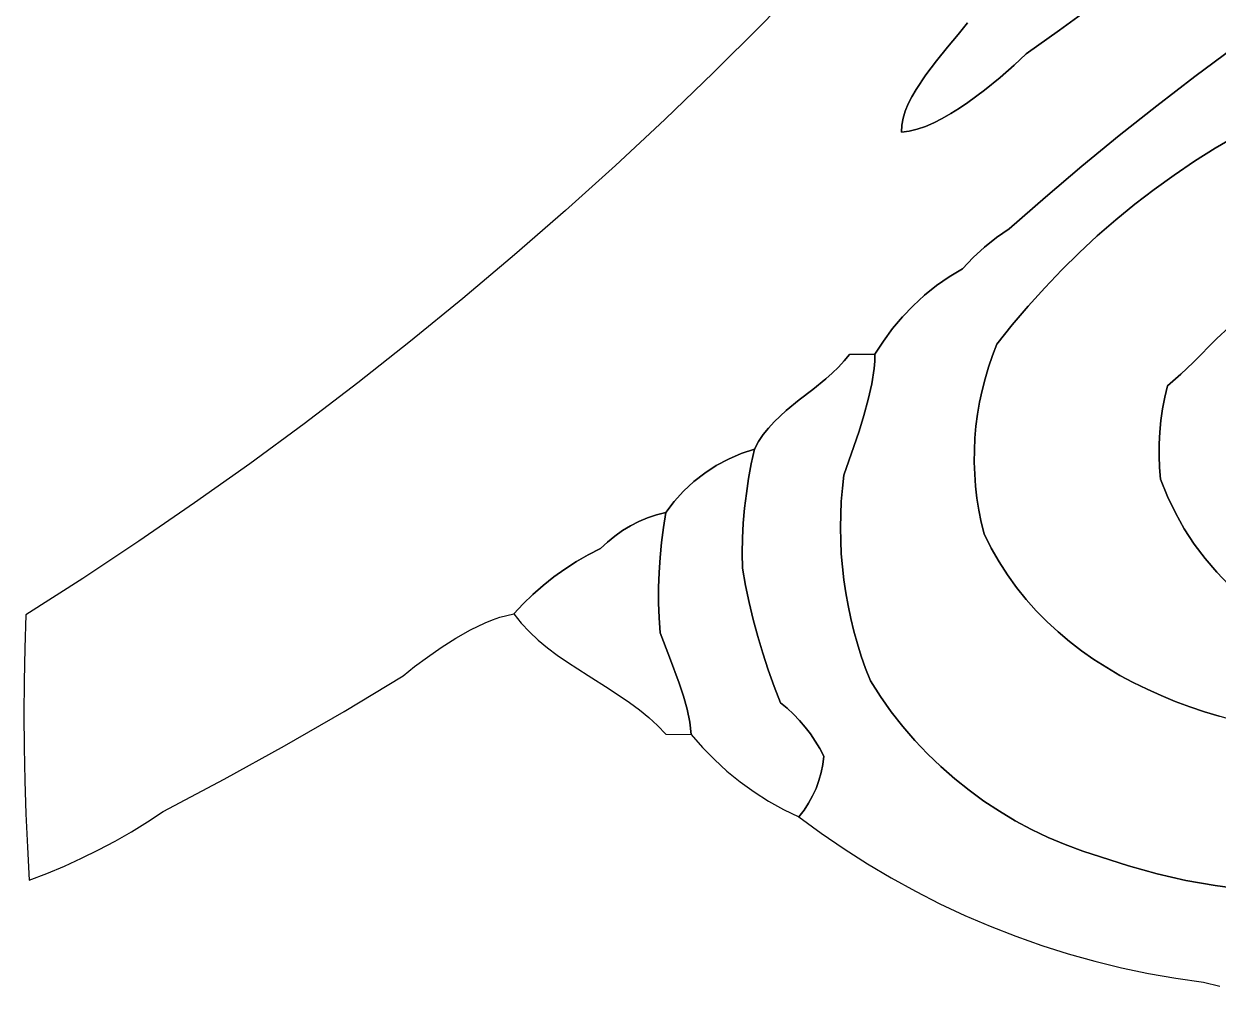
# Model space of a CAD drawing. Header units: inches. Extents: x 37.2 to 70.6, y 17.4 to 61.6.
# Drawn here: x 37.19 to 43.31, y 23.83 to 28.76 of the extents above; entities that cross this region are included whole.
import ezdxf

# ---------------------------------------------------------------- set-up
doc = ezdxf.new("R2010")
doc.units = ezdxf.units.IN
doc.layers.add('SURFACES_FOR_SKETCHUP', color=7, linetype='Continuous')

msp = doc.modelspace()

# ---------------------------------------------------------------- linework, layer by layer
at = {"layer": 'SURFACES_FOR_SKETCHUP'}
for points, invisible_edges in [([(41.4515, 29.2535), (41.2142, 29.0014), (41.9269, 28.6401)], 10), ([(41.9269, 28.6401), (41.9811, 28.7052), (41.4515, 29.2535)], 10), ([(41.9811, 28.7052), (42.0286, 28.7645), (41.4515, 29.2535)], 10), ([(43.0008, 29.1022), (43.3916, 28.6361), (43.1646, 29.2313)], 3), ([(43.5919, 28.7792), (43.1646, 29.2313), (43.3916, 28.6361)], 3), ([(42.8354, 28.975), (43.1936, 28.4898), (43.0008, 29.1022)], 3), ([(43.3916, 28.6361), (43.0008, 29.1022), (43.1936, 28.4898)], 3), ([(40.9729, 28.7534), (41.7435, 28.3862), (41.2142, 29.0014)], 3), ([(41.8701, 28.5706), (41.9269, 28.6401), (41.2142, 29.0014)], 10), ([(41.8147, 28.4979), (41.8701, 28.5706), (41.2142, 29.0014)], 10), ([(41.7649, 28.4236), (41.2142, 29.0014), (41.7435, 28.3862)], 3), ([(41.8147, 28.4979), (41.2142, 29.0014), (41.7649, 28.4236)], 3), ([(42.6685, 28.8499), (43.1936, 28.4898), (42.8354, 28.975)], 3), ([(42.5, 28.7268), (42.6685, 28.8499), (42.0286, 28.7645)], 10), ([(42.5, 28.7268), (42.9982, 28.3401), (42.6685, 28.8499)], 3), ([(43.1936, 28.4898), (42.6685, 28.8499), (42.9982, 28.3401)], 3), ([(41.9811, 28.7052), (42.2681, 28.5482), (42.0286, 28.7645)], 3), ([(42.33, 28.6058), (42.5, 28.7268), (42.0286, 28.7645)], 10), ([(42.33, 28.6058), (42.0286, 28.7645), (42.2681, 28.5482)], 3), ([(40.7276, 28.5094), (41.6923, 28.2396), (40.9729, 28.7534)], 3), ([(41.6988, 28.2755), (40.9729, 28.7534), (41.6923, 28.2396)], 3), ([(41.7099, 28.312), (40.9729, 28.7534), (41.6988, 28.2755)], 3), ([(41.7249, 28.349), (40.9729, 28.7534), (41.7099, 28.312)], 3), ([(41.7435, 28.3862), (40.9729, 28.7534), (41.7249, 28.349)], 3), ([(41.9269, 28.6401), (42.1959, 28.4849), (41.9811, 28.7052)], 3), ([(42.2681, 28.5482), (41.9811, 28.7052), (42.1959, 28.4849)], 3), ([(42.33, 28.6058), (42.8054, 28.1872), (42.5, 28.7268)], 3), ([(42.9982, 28.3401), (42.5, 28.7268), (42.8054, 28.1872)], 3), ([(41.8701, 28.5706), (42.1161, 28.4196), (41.9269, 28.6401)], 3), ([(42.1959, 28.4849), (41.9269, 28.6401), (42.1161, 28.4196)], 3), ([(43.3916, 28.6361), (43.1936, 28.4898), (43.5178, 28.2471)], 10), ([(42.2681, 28.5482), (42.6151, 28.031), (42.33, 28.6058)], 3), ([(42.8054, 28.1872), (42.33, 28.6058), (42.6151, 28.031)], 3), ([(41.8147, 28.4979), (42.0312, 28.3565), (41.8701, 28.5706)], 3), ([(42.1161, 28.4196), (41.8701, 28.5706), (42.0312, 28.3565)], 3), ([(42.1959, 28.4849), (42.6151, 28.031), (42.2681, 28.5482)], 3), ([(40.4784, 28.2697), (41.6907, 28.2045), (40.7276, 28.5094)], 3), ([(41.6923, 28.2396), (40.7276, 28.5094), (41.6907, 28.2045)], 3), ([(41.8147, 28.4979), (41.7649, 28.4236), (41.9436, 28.2995)], 10), ([(42.0312, 28.3565), (41.8147, 28.4979), (41.9876, 28.327)], 3), ([(41.9876, 28.327), (41.8147, 28.4979), (41.9436, 28.2995)], 3), ([(42.1161, 28.4196), (42.6151, 28.031), (42.1959, 28.4849)], 3), ([(43.1936, 28.4898), (42.9982, 28.3401), (43.2984, 28.1225)], 10), ([(43.4071, 28.1865), (43.5178, 28.2471), (43.1936, 28.4898)], 10), ([(43.2984, 28.1225), (43.4071, 28.1865), (43.1936, 28.4898)], 10), ([(41.7649, 28.4236), (41.7435, 28.3862), (41.8997, 28.2745)], 10), ([(41.8997, 28.2745), (41.9436, 28.2995), (41.7649, 28.4236)], 10), ([(42.0312, 28.3565), (42.4275, 27.8716), (42.1161, 28.4196)], 3), ([(42.6151, 28.031), (42.1161, 28.4196), (42.4275, 27.8716)], 3), ([(41.7249, 28.349), (41.7099, 28.312), (41.813, 28.234)], 10), ([(41.7249, 28.349), (41.856, 28.2525), (41.7435, 28.3862)], 3), ([(41.856, 28.2525), (41.7249, 28.349), (41.813, 28.234)], 3), ([(41.856, 28.2525), (41.8997, 28.2745), (41.7435, 28.3862)], 10), ([(41.9876, 28.327), (42.4275, 27.8716), (42.0312, 28.3565)], 3), ([(42.9982, 28.3401), (42.8054, 28.1872), (43.0876, 27.985)], 10), ([(43.1919, 28.0554), (43.2984, 28.1225), (42.9982, 28.3401)], 10), ([(43.0876, 27.985), (43.1919, 28.0554), (42.9982, 28.3401)], 10), ([(40.4784, 28.2697), (40.2254, 28.0341), (41.4246, 27.0666)], 10), ([(41.6907, 28.2045), (40.4784, 28.2697), (41.4246, 27.0666)], 11), ([(41.6988, 28.2755), (41.6923, 28.2396), (41.73, 28.2095)], 10), ([(41.6988, 28.2755), (41.7709, 28.2195), (41.7099, 28.312)], 3), ([(41.7709, 28.2195), (41.6988, 28.2755), (41.73, 28.2095)], 3), ([(41.813, 28.234), (41.7099, 28.312), (41.7709, 28.2195)], 3), ([(41.856, 28.2525), (42.2425, 27.709), (41.8997, 28.2745)], 3), ([(41.8997, 28.2745), (42.2425, 27.709), (41.9436, 28.2995)], 3), ([(41.9436, 28.2995), (42.4275, 27.8716), (41.9876, 28.327)], 3), ([(42.4275, 27.8716), (41.9436, 28.2995), (42.2425, 27.709)], 3), ([(41.6907, 28.2045), (41.73, 28.2095), (41.6923, 28.2396)], 2), ([(41.6907, 28.2045), (42.0573, 27.5628), (41.73, 28.2095)], 3), ([(41.73, 28.2095), (42.0573, 27.5628), (41.7709, 28.2195)], 3), ([(41.7709, 28.2195), (42.1152, 27.6162), (41.813, 28.234)], 3), ([(42.1152, 27.6162), (41.7709, 28.2195), (42.0573, 27.5628)], 3), ([(41.813, 28.234), (42.1771, 27.665), (41.856, 28.2525)], 3), ([(42.1771, 27.665), (41.813, 28.234), (42.1152, 27.6162)], 3), ([(42.2425, 27.709), (41.856, 28.2525), (42.1771, 27.665)], 3), ([(41.6907, 28.2045), (41.4246, 27.0666), (41.6959, 27.2589)], 11), ([(41.8707, 27.4184), (41.9356, 27.4638), (41.6907, 28.2045)], 10), ([(41.6907, 28.2045), (41.6959, 27.2589), (41.7507, 27.3157)], 9), ([(42.0573, 27.5628), (41.6907, 28.2045), (41.9356, 27.4638)], 11), ([(41.6907, 28.2045), (41.7507, 27.3157), (41.809, 27.369)], 9), ([(41.6907, 28.2045), (41.809, 27.369), (41.8707, 27.4184)], 9), ([(42.8054, 28.1872), (42.6151, 28.031), (42.8857, 27.835)], 10), ([(42.9855, 27.9115), (43.0876, 27.985), (42.8054, 28.1872)], 10), ([(42.8857, 27.835), (42.9855, 27.9115), (42.8054, 28.1872)], 10), ([(43.2984, 28.1225), (43.5926, 27.3544), (43.4071, 28.1865)], 3), ([(43.1919, 28.0554), (43.5926, 27.3544), (43.2984, 28.1225)], 3), ([(40.2254, 28.0341), (39.9686, 27.8027), (41.1001, 26.7793)], 10), ([(41.3033, 26.9418), (41.3359, 26.9706), (40.2254, 28.0341)], 10), ([(41.1001, 26.7793), (41.167, 26.8338), (40.2254, 28.0341)], 10), ([(41.4246, 27.0666), (40.2254, 28.0341), (41.3359, 26.9706)], 11), ([(41.2356, 26.8871), (41.3033, 26.9418), (40.2254, 28.0341)], 10), ([(41.167, 26.8338), (41.2356, 26.8871), (40.2254, 28.0341)], 10), ([(42.6151, 28.031), (42.4275, 27.8716), (42.6935, 27.6728)], 10), ([(42.7884, 27.7554), (42.8857, 27.835), (42.6151, 28.031)], 10), ([(42.6935, 27.6728), (42.7884, 27.7554), (42.6151, 28.031)], 10), ([(43.0876, 27.985), (43.55, 27.3331), (43.1919, 28.0554)], 3), ([(43.5926, 27.3544), (43.1919, 28.0554), (43.55, 27.3331)], 3), ([(42.9855, 27.9115), (43.4722, 27.2858), (43.0876, 27.985)], 3), ([(43.55, 27.3331), (43.0876, 27.985), (43.51, 27.3102)], 3), ([(43.51, 27.3102), (43.0876, 27.985), (43.4722, 27.2858)], 3), ([(42.8857, 27.835), (43.4363, 27.2601), (42.9855, 27.9115)], 3), ([(43.4722, 27.2858), (42.9855, 27.9115), (43.4363, 27.2601)], 3), ([(42.4275, 27.8716), (42.2425, 27.709), (42.6011, 27.5873)], 10), ([(42.6011, 27.5873), (42.6935, 27.6728), (42.4275, 27.8716)], 10), ([(39.9686, 27.8027), (39.708, 27.5756), (40.7416, 26.4969)], 10), ([(41.0682, 26.7507), (41.1001, 26.7793), (39.9686, 27.8027)], 10), ([(41.0377, 26.7208), (41.0682, 26.7507), (39.9686, 27.8027)], 10), ([(40.8042, 26.5304), (41.0091, 26.6893), (39.9686, 27.8027)], 11), ([(40.7416, 26.4969), (40.8042, 26.5304), (39.9686, 27.8027)], 10), ([(41.0377, 26.7208), (39.9686, 27.8027), (41.0091, 26.6893)], 3), ([(42.8857, 27.835), (42.7884, 27.7554), (43.3693, 27.2053)], 10), ([(43.4363, 27.2601), (42.8857, 27.835), (43.3693, 27.2053)], 3), ([(42.7884, 27.7554), (42.6935, 27.6728), (43.3065, 27.1471)], 10), ([(43.3065, 27.1471), (43.3693, 27.2053), (42.7884, 27.7554)], 10), ([(42.1152, 27.6162), (42.4243, 27.4079), (42.1771, 27.665)], 3), ([(42.2425, 27.709), (42.1771, 27.665), (42.4243, 27.4079)], 10), ([(42.5113, 27.499), (42.6011, 27.5873), (42.2425, 27.709)], 10), ([(42.4243, 27.4079), (42.5113, 27.499), (42.2425, 27.709)], 10), ([(42.6935, 27.6728), (42.6011, 27.5873), (43.185, 27.0256)], 10), ([(43.185, 27.0256), (43.3065, 27.1471), (42.6935, 27.6728)], 10), ([(42.1152, 27.6162), (42.0573, 27.5628), (42.3399, 27.314)], 10), ([(42.4243, 27.4079), (42.1152, 27.6162), (42.3399, 27.314)], 3), ([(39.708, 27.5756), (39.4438, 27.3529), (40.5743, 26.3663)], 10), ([(40.6822, 26.4582), (40.7416, 26.4969), (39.708, 27.5756)], 10), ([(40.6263, 26.4146), (40.6822, 26.4582), (39.708, 27.5756)], 10), ([(40.5743, 26.3663), (40.6263, 26.4146), (39.708, 27.5756)], 10), ([(41.9356, 27.4638), (42.0035, 27.505), (42.0573, 27.5628)], 8), ([(42.0035, 27.505), (42.3399, 27.314), (42.0573, 27.5628)], 3), ([(42.5113, 27.499), (43.1217, 26.9649), (42.6011, 27.5873)], 3), ([(43.185, 27.0256), (42.6011, 27.5873), (43.1217, 26.9649)], 3), ([(41.9356, 27.4638), (42.2584, 27.2174), (42.0035, 27.505)], 3), ([(42.3399, 27.314), (42.0035, 27.505), (42.2584, 27.2174)], 3), ([(42.5113, 27.499), (42.4243, 27.4079), (43.0537, 26.9058)], 10), ([(43.0537, 26.9058), (43.1217, 26.9649), (42.5113, 27.499)], 10), ([(41.809, 27.369), (42.1797, 27.1182), (41.8707, 27.4184)], 3), ([(41.8707, 27.4184), (42.1797, 27.1182), (41.9356, 27.4638)], 3), ([(42.2584, 27.2174), (41.9356, 27.4638), (42.1797, 27.1182)], 3), ([(39.1759, 27.1345), (40.2211, 26.136), (39.4438, 27.3529)], 3), ([(40.3452, 26.2105), (40.5743, 26.3663), (39.4438, 27.3529)], 11), ([(40.3021, 26.1887), (40.3452, 26.2105), (39.4438, 27.3529)], 10), ([(40.2607, 26.1638), (39.4438, 27.3529), (40.2211, 26.136)], 3), ([(40.3021, 26.1887), (39.4438, 27.3529), (40.2607, 26.1638)], 3), ([(41.7507, 27.3157), (42.157, 27.0601), (41.809, 27.369)], 3), ([(42.1797, 27.1182), (41.809, 27.369), (42.157, 27.0601)], 3), ([(42.4243, 27.4079), (42.3399, 27.314), (43.0537, 26.9058)], 10), ([(41.6959, 27.2589), (42.1367, 27.0013), (41.7507, 27.3157)], 3), ([(42.157, 27.0601), (41.7507, 27.3157), (42.1367, 27.0013)], 3), ([(42.3399, 27.314), (42.2584, 27.2174), (43.0537, 26.9058)], 10), ([(41.6448, 27.1985), (41.6959, 27.2589), (41.4246, 27.0666)], 10), ([(41.6448, 27.1985), (42.1367, 27.0013), (41.6959, 27.2589)], 3), ([(41.5976, 27.1349), (41.6448, 27.1985), (41.4246, 27.0666)], 10), ([(41.6448, 27.1985), (41.5976, 27.1349), (42.1188, 26.9419)], 10), ([(42.1367, 27.0013), (41.6448, 27.1985), (42.1188, 26.9419)], 3), ([(42.1797, 27.1182), (42.157, 27.0601), (42.2584, 27.2174)], 2), ([(42.2584, 27.2174), (42.157, 27.0601), (43.0282, 26.7877)], 11), ([(43.0282, 26.7877), (43.0396, 26.847), (42.2584, 27.2174)], 10), ([(43.0396, 26.847), (43.0537, 26.9058), (42.2584, 27.2174)], 10), ([(43.3065, 27.1471), (44.0056, 26.9739), (43.3693, 27.2053)], 3), ([(38.9045, 26.9206), (39.9094, 25.9265), (39.1759, 27.1345)], 3), ([(40.0858, 26.0399), (40.1836, 26.1053), (39.1759, 27.1345)], 11), ([(39.9662, 25.9672), (39.1759, 27.1345), (39.9094, 25.9265)], 3), ([(40.0251, 26.005), (39.1759, 27.1345), (39.9662, 25.9672)], 3), ([(40.0858, 26.0399), (39.1759, 27.1345), (40.0251, 26.005)], 3), ([(40.2211, 26.136), (39.1759, 27.1345), (40.1836, 26.1053)], 3), ([(41.4246, 27.0666), (41.5545, 27.0682), (41.5976, 27.1349)], 8), ([(41.5976, 27.1349), (41.5532, 27.0315), (41.5499, 26.9937)], 9), ([(41.5499, 26.9937), (42.1034, 26.8819), (41.5976, 27.1349)], 11), ([(41.5976, 27.1349), (41.5545, 27.0682), (41.5532, 27.0315)], 8), ([(42.1188, 26.9419), (41.5976, 27.1349), (42.1034, 26.8819)], 3), ([(43.185, 27.0256), (44.0056, 26.9739), (43.3065, 27.1471)], 3), ([(41.3672, 27.0008), (41.4246, 27.0666), (41.3359, 26.9706)], 3), ([(41.3672, 27.0008), (41.3969, 27.0326), (41.4246, 27.0666)], 8), ([(41.4246, 27.0666), (41.3969, 27.0326), (41.5499, 26.9937)], 10), ([(41.5545, 27.0682), (41.4246, 27.0666), (41.5532, 27.0315)], 2), ([(41.5499, 26.9937), (41.5532, 27.0315), (41.4246, 27.0666)], 10), ([(42.1367, 27.0013), (43.0282, 26.7877), (42.157, 27.0601)], 3), ([(41.3672, 27.0008), (41.3359, 26.9706), (41.538, 26.9156)], 10), ([(41.3969, 27.0326), (41.3672, 27.0008), (41.538, 26.9156)], 10), ([(41.538, 26.9156), (41.5499, 26.9937), (41.3969, 27.0326)], 10), ([(41.538, 26.9156), (42.1034, 26.8819), (41.5499, 26.9937)], 3), ([(42.1188, 26.9419), (43.0282, 26.7877), (42.1367, 27.0013)], 3), ([(43.185, 27.0256), (43.0138, 26.668), (44.0056, 26.9739)], 11), ([(43.0138, 26.668), (43.185, 27.0256), (43.0196, 26.728)], 3), ([(43.185, 27.0256), (43.1217, 26.9649), (43.0196, 26.728)], 10), ([(38.6295, 26.7111), (39.4823, 25.6554), (38.9045, 26.9206)], 3), ([(39.802, 25.837), (38.9045, 26.9206), (39.5956, 25.7071)], 11), ([(39.5956, 25.7071), (38.9045, 26.9206), (39.5581, 25.692)], 3), ([(39.5581, 25.692), (38.9045, 26.9206), (39.4823, 25.6554)], 3), ([(39.9094, 25.9265), (38.9045, 26.9206), (39.8546, 25.8831)], 3), ([(39.8546, 25.8831), (38.9045, 26.9206), (39.802, 25.837)], 3), ([(41.3033, 26.9418), (41.2356, 26.8871), (41.4982, 26.754)], 10), ([(41.3359, 26.9706), (41.3033, 26.9418), (41.5203, 26.8353)], 10), ([(41.4982, 26.754), (41.5203, 26.8353), (41.3033, 26.9418)], 10), ([(41.5203, 26.8353), (41.538, 26.9156), (41.3359, 26.9706)], 10), ([(42.1034, 26.8819), (43.0196, 26.728), (42.1188, 26.9419)], 3), ([(43.0282, 26.7877), (42.1188, 26.9419), (43.0196, 26.728)], 3), ([(43.0532, 26.3389), (44.0417, 26.9315), (43.0104, 26.5474)], 11), ([(43.0104, 26.5474), (44.0417, 26.9315), (43.0107, 26.6078)], 3), ([(44.0056, 26.9739), (43.0107, 26.6078), (44.0417, 26.9315)], 3), ([(43.0107, 26.6078), (44.0056, 26.9739), (43.0138, 26.668)], 3), ([(43.0282, 26.7877), (43.0196, 26.728), (43.1217, 26.9649)], 10), ([(43.0282, 26.7877), (43.1217, 26.9649), (43.0396, 26.847)], 3), ([(43.0537, 26.9058), (43.0396, 26.847), (43.1217, 26.9649)], 2), ([(43.0937, 26.2542), (44.0417, 26.9315), (43.0532, 26.3389)], 3), ([(44.0417, 26.9315), (43.0937, 26.2542), (44.0795, 26.8908)], 3), ([(41.2356, 26.8871), (41.167, 26.8338), (41.4732, 26.6732)], 10), ([(41.4732, 26.6732), (41.4982, 26.754), (41.2356, 26.8871)], 10), ([(41.5203, 26.8353), (42.0801, 26.7606), (41.538, 26.9156)], 3), ([(42.1034, 26.8819), (41.538, 26.9156), (42.0906, 26.8215)], 3), ([(42.0906, 26.8215), (41.538, 26.9156), (42.0801, 26.7606)], 3), ([(42.0906, 26.8215), (43.0196, 26.728), (42.1034, 26.8819)], 3), ([(43.1394, 26.1728), (44.0795, 26.8908), (43.0937, 26.2542)], 3), ([(43.1901, 26.095), (44.0795, 26.8908), (43.1394, 26.1728)], 3), ([(44.0795, 26.8908), (43.1901, 26.095), (44.119, 26.8518)], 3), ([(41.167, 26.8338), (41.1001, 26.7793), (41.4467, 26.5943)], 10), ([(41.4467, 26.5943), (41.4732, 26.6732), (41.167, 26.8338)], 10), ([(41.4982, 26.754), (42.0722, 26.6994), (41.5203, 26.8353)], 3), ([(42.0801, 26.7606), (41.5203, 26.8353), (42.0722, 26.6994)], 3), ([(42.0906, 26.8215), (42.0801, 26.7606), (43.0138, 26.668)], 10), ([(43.0138, 26.668), (43.0196, 26.728), (42.0906, 26.8215)], 10), ([(43.2455, 26.021), (44.119, 26.8518), (43.1901, 26.095)], 3), ([(44.119, 26.8518), (43.2455, 26.021), (44.1601, 26.8146)], 3), ([(43.3055, 25.951), (44.1601, 26.8146), (43.2455, 26.021)], 3), ([(43.3697, 25.8851), (44.1601, 26.8146), (43.3055, 25.951)], 3), ([(41.0682, 26.7507), (41.0377, 26.7208), (41.3952, 26.4477)], 10), ([(41.1001, 26.7793), (41.0682, 26.7507), (41.4467, 26.5943)], 10), ([(41.3952, 26.4477), (41.4467, 26.5943), (41.0682, 26.7507)], 10), ([(41.4982, 26.754), (41.4732, 26.6732), (42.0668, 26.638)], 10), ([(42.0668, 26.638), (42.0722, 26.6994), (41.4982, 26.754)], 10), ([(42.0801, 26.7606), (42.0722, 26.6994), (43.0138, 26.668)], 10), ([(38.3511, 26.5062), (39.2619, 25.5162), (38.6295, 26.7111)], 3), ([(39.3326, 25.5653), (38.6295, 26.7111), (39.2619, 25.5162)], 3), ([(39.4066, 25.6125), (38.6295, 26.7111), (39.3326, 25.5653)], 3), ([(39.4823, 25.6554), (38.6295, 26.7111), (39.4066, 25.6125)], 3), ([(41.0091, 26.6893), (40.8042, 26.5304), (40.9827, 26.6557)], 3), ([(41.0091, 26.6893), (40.9827, 26.6557), (41.3952, 26.4477)], 10), ([(41.0377, 26.7208), (41.0091, 26.6893), (41.3952, 26.4477)], 10), ([(42.0722, 26.6994), (42.0668, 26.638), (43.0107, 26.6078)], 10), ([(43.0107, 26.6078), (43.0138, 26.668), (42.0722, 26.6994)], 10), ([(40.8696, 26.5586), (40.9827, 26.6557), (40.8042, 26.5304)], 3), ([(40.8696, 26.5586), (40.9587, 26.6198), (40.9827, 26.6557)], 9), ([(40.8696, 26.5586), (40.9376, 26.5812), (40.9587, 26.6198)], 8), ([(40.9587, 26.6198), (40.9212, 26.5061), (41.3952, 26.4477)], 11), ([(40.9376, 26.5812), (40.9212, 26.5061), (40.9587, 26.6198)], 2), ([(40.9827, 26.6557), (40.9587, 26.6198), (41.3952, 26.4477)], 10), ([(41.4732, 26.6732), (41.4467, 26.5943), (42.0634, 26.5146)], 10), ([(42.0638, 26.5763), (42.0668, 26.638), (41.4732, 26.6732)], 10), ([(42.0638, 26.5763), (41.4732, 26.6732), (42.0634, 26.5146)], 3), ([(42.0668, 26.638), (42.0638, 26.5763), (43.0107, 26.6078)], 10), ([(40.8696, 26.5586), (40.8042, 26.5304), (40.9212, 26.5061)], 10), ([(40.9376, 26.5812), (40.8696, 26.5586), (40.9212, 26.5061)], 2), ([(41.4467, 26.5943), (41.3952, 26.4477), (42.0655, 26.4529)], 10), ([(42.0655, 26.4529), (42.0634, 26.5146), (41.4467, 26.5943)], 10), ([(42.0638, 26.5763), (42.0634, 26.5146), (43.0104, 26.5474)], 10), ([(43.0104, 26.5474), (43.0107, 26.6078), (42.0638, 26.5763)], 10), ([(38.0693, 26.3058), (38.8348, 25.2382), (38.3511, 26.5062)], 3), ([(39.1368, 25.4206), (38.3511, 26.5062), (38.8348, 25.2382)], 3), ([(39.1961, 25.4672), (38.3511, 26.5062), (39.1368, 25.4206)], 3), ([(39.2619, 25.5162), (38.3511, 26.5062), (39.1961, 25.4672)], 3), ([(40.6822, 26.4582), (40.8957, 26.3546), (40.7416, 26.4969)], 3), ([(40.7416, 26.4969), (40.9072, 26.4305), (40.8042, 26.5304)], 3), ([(40.9072, 26.4305), (40.7416, 26.4969), (40.8957, 26.3546)], 3), ([(40.9072, 26.4305), (40.9212, 26.5061), (40.8042, 26.5304)], 10), ([(40.9072, 26.4305), (41.3877, 26.3807), (40.9212, 26.5061)], 3), ([(41.3877, 26.3807), (41.3952, 26.4477), (40.9212, 26.5061)], 10), ([(42.0634, 26.5146), (42.0655, 26.4529), (43.0104, 26.5474)], 10), ([(43.0128, 26.4871), (43.0104, 26.5474), (42.0655, 26.4529)], 10), ([(43.0104, 26.5474), (43.0128, 26.4871), (43.0532, 26.3389)], 10), ([(40.6263, 26.4146), (40.8867, 26.2784), (40.6822, 26.4582)], 3), ([(40.8957, 26.3546), (40.6822, 26.4582), (40.8867, 26.2784)], 3), ([(41.3877, 26.3807), (42.0701, 26.3913), (41.3952, 26.4477)], 3), ([(42.0701, 26.3913), (42.0655, 26.4529), (41.3952, 26.4477)], 10), ([(42.0655, 26.4529), (42.0701, 26.3913), (43.0128, 26.4871)], 10), ([(43.0181, 26.4268), (43.0128, 26.4871), (42.0701, 26.3913)], 10), ([(43.0181, 26.4268), (43.0532, 26.3389), (43.0128, 26.4871)], 2), ([(40.5743, 26.3663), (40.8867, 26.2784), (40.6263, 26.4146)], 3), ([(40.8957, 26.3546), (41.3823, 26.3136), (40.9072, 26.4305)], 3), ([(41.3877, 26.3807), (40.9072, 26.4305), (41.3823, 26.3136)], 3), ([(41.3823, 26.3136), (42.0772, 26.3298), (41.3877, 26.3807)], 3), ([(42.0701, 26.3913), (41.3877, 26.3807), (42.0772, 26.3298)], 3), ([(42.0701, 26.3913), (42.0772, 26.3298), (43.0181, 26.4268)], 10), ([(42.0772, 26.3298), (42.0868, 26.2685), (43.0181, 26.4268)], 10), ([(42.0868, 26.2685), (42.099, 26.2074), (43.0181, 26.4268)], 10), ([(42.1505, 26.0738), (43.0181, 26.4268), (42.099, 26.2074)], 11), ([(42.1906, 26.0038), (43.0181, 26.4268), (42.1505, 26.0738)], 3), ([(42.2338, 25.9369), (43.0181, 26.4268), (42.1906, 26.0038)], 3), ([(43.0181, 26.4268), (42.2338, 25.9369), (43.0532, 26.3389)], 3), ([(40.3899, 26.2291), (40.5743, 26.3663), (40.3452, 26.2105)], 3), ([(40.5743, 26.3663), (40.3899, 26.2291), (40.5265, 26.3135)], 3), ([(40.4359, 26.2445), (40.5265, 26.3135), (40.3899, 26.2291)], 3), ([(40.4359, 26.2445), (40.4831, 26.2565), (40.5265, 26.3135)], 8), ([(40.4708, 26.18), (40.876, 26.1253), (40.5265, 26.3135)], 11), ([(40.4831, 26.2565), (40.4708, 26.18), (40.5265, 26.3135)], 2), ([(40.5265, 26.3135), (40.8801, 26.2019), (40.5743, 26.3663)], 3), ([(40.8801, 26.2019), (40.5265, 26.3135), (40.876, 26.1253)], 3), ([(40.8867, 26.2784), (40.5743, 26.3663), (40.8801, 26.2019)], 3), ([(40.8867, 26.2784), (41.3791, 26.2465), (40.8957, 26.3546)], 3), ([(41.3823, 26.3136), (40.8957, 26.3546), (41.3791, 26.2465)], 3), ([(41.3791, 26.2465), (42.0772, 26.3298), (41.3823, 26.3136)], 3), ([(42.0772, 26.3298), (41.3791, 26.2465), (42.0868, 26.2685)], 3), ([(42.2801, 25.8729), (43.0532, 26.3389), (42.2338, 25.9369)], 3), ([(42.3292, 25.8119), (43.0532, 26.3389), (42.2801, 25.8729)], 3), ([(43.0532, 26.3389), (42.3292, 25.8119), (43.0937, 26.2542)], 3), ([(37.7841, 26.1099), (38.5294, 25.0617), (38.0693, 26.3058)], 3), ([(38.8348, 25.2382), (38.0693, 26.3058), (38.5294, 25.0617)], 3), ([(40.4831, 26.2565), (40.4359, 26.2445), (40.4708, 26.18)], 2), ([(40.8801, 26.2019), (41.3791, 26.2465), (40.8867, 26.2784)], 3), ([(41.378, 26.1794), (42.0868, 26.2685), (41.3791, 26.2465)], 3), ([(42.0868, 26.2685), (41.378, 26.1794), (42.099, 26.2074)], 3), ([(42.381, 25.7537), (43.0937, 26.2542), (42.3292, 25.8119)], 3), ([(42.4355, 25.6983), (43.0937, 26.2542), (42.381, 25.7537)], 3), ([(43.0937, 26.2542), (42.4355, 25.6983), (43.1394, 26.1728)], 3), ([(40.2607, 26.1638), (40.4536, 26.0263), (40.3021, 26.1887)], 3), ([(40.3021, 26.1887), (40.4609, 26.1033), (40.3452, 26.2105)], 3), ([(40.4609, 26.1033), (40.3021, 26.1887), (40.4536, 26.0263)], 3), ([(40.3452, 26.2105), (40.4609, 26.1033), (40.3899, 26.2291)], 3), ([(40.4359, 26.2445), (40.3899, 26.2291), (40.4708, 26.18)], 10), ([(40.4708, 26.18), (40.3899, 26.2291), (40.4609, 26.1033)], 3), ([(40.876, 26.1253), (41.378, 26.1794), (40.8801, 26.2019)], 3), ([(41.3791, 26.2465), (40.8801, 26.2019), (41.378, 26.1794)], 3), ([(41.3791, 26.1124), (42.099, 26.2074), (41.378, 26.1794)], 3), ([(41.3823, 26.0454), (42.099, 26.2074), (41.3791, 26.1124)], 3), ([(42.099, 26.2074), (41.3823, 26.0454), (42.1137, 26.1468)], 3), ([(42.1137, 26.1468), (42.1505, 26.0738), (42.099, 26.2074)], 2), ([(40.1836, 26.1053), (40.4536, 26.0263), (40.2211, 26.136)], 3), ([(40.2607, 26.1638), (40.2211, 26.136), (40.4536, 26.0263)], 10), ([(40.4609, 26.1033), (40.876, 26.1253), (40.4708, 26.18)], 3), ([(40.876, 26.1253), (40.4609, 26.1033), (40.8744, 26.0485)], 3), ([(40.8744, 26.0485), (41.3791, 26.1124), (40.876, 26.1253)], 3), ([(41.378, 26.1794), (40.876, 26.1253), (41.3791, 26.1124)], 3), ([(41.3877, 25.9787), (42.1137, 26.1468), (41.3823, 26.0454)], 3), ([(41.3877, 25.9787), (41.3952, 25.9122), (42.1137, 26.1468)], 10), ([(42.1505, 26.0738), (42.1137, 26.1468), (41.3952, 25.9122)], 10), ([(42.4924, 25.6457), (43.1394, 26.1728), (42.4355, 25.6983)], 3), ([(42.5516, 25.5959), (43.1394, 26.1728), (42.4924, 25.6457)], 3), ([(43.1394, 26.1728), (42.5516, 25.5959), (43.1901, 26.095)], 3), ([(37.4956, 25.9188), (38.2207, 24.8909), (37.7841, 26.1099)], 3), ([(38.5294, 25.0617), (37.7841, 26.1099), (38.2207, 24.8909)], 3), ([(40.0858, 26.0399), (40.1482, 26.0718), (40.1836, 26.1053)], 8), ([(40.0858, 26.0399), (40.4463, 25.8718), (40.1482, 26.0718)], 3), ([(40.1482, 26.0718), (40.4487, 25.9491), (40.1836, 26.1053)], 3), ([(40.4487, 25.9491), (40.1482, 26.0718), (40.4463, 25.8718)], 3), ([(40.4536, 26.0263), (40.1836, 26.1053), (40.4487, 25.9491)], 3), ([(40.4536, 26.0263), (40.8744, 26.0485), (40.4609, 26.1033)], 3), ([(41.3791, 26.1124), (40.8744, 26.0485), (41.3823, 26.0454)], 3), ([(41.3952, 25.9122), (41.4048, 25.8459), (42.1505, 26.0738)], 10), ([(41.4048, 25.8459), (41.4166, 25.78), (42.1505, 26.0738)], 10), ([(42.1906, 26.0038), (42.1505, 26.0738), (41.4166, 25.78)], 10), ([(42.613, 25.5487), (43.1901, 26.095), (42.5516, 25.5959)], 3), ([(42.6765, 25.5041), (43.1901, 26.095), (42.613, 25.5487)], 3), ([(43.1901, 26.095), (42.6765, 25.5041), (43.2455, 26.021)], 3), ([(40.0251, 26.005), (39.9662, 25.9672), (40.449, 25.7171)], 10), ([(40.0858, 26.0399), (40.0251, 26.005), (40.4464, 25.7945)], 10), ([(40.449, 25.7171), (40.4464, 25.7945), (40.0251, 26.005)], 10), ([(40.4463, 25.8718), (40.0858, 26.0399), (40.4464, 25.7945)], 3), ([(40.4487, 25.9491), (40.8753, 25.9716), (40.4536, 26.0263)], 3), ([(40.8744, 26.0485), (40.4536, 26.0263), (40.8753, 25.9716)], 3), ([(40.8753, 25.9716), (41.3823, 26.0454), (40.8744, 26.0485)], 3), ([(41.3823, 26.0454), (40.8753, 25.9716), (41.3877, 25.9787)], 3), ([(41.4166, 25.78), (41.4304, 25.7144), (42.1906, 26.0038)], 10), ([(41.4304, 25.7144), (41.4463, 25.6493), (42.1906, 26.0038)], 10), ([(42.2338, 25.9369), (42.1906, 26.0038), (41.4463, 25.6493)], 10), ([(42.742, 25.4621), (43.2455, 26.021), (42.6765, 25.5041)], 3), ([(42.742, 25.4621), (42.8092, 25.4227), (43.2455, 26.021)], 10), ([(43.3055, 25.951), (43.2455, 26.021), (42.8092, 25.4227)], 10), ([(39.9094, 25.9265), (39.9272, 25.5266), (39.9662, 25.9672)], 3), ([(39.9789, 25.4907), (39.9662, 25.9672), (39.9272, 25.5266)], 3), ([(39.9662, 25.9672), (39.9789, 25.4907), (40.449, 25.7171)], 11), ([(40.4463, 25.8718), (40.8753, 25.9716), (40.4487, 25.9491)], 3), ([(40.8753, 25.9716), (40.4463, 25.8718), (40.8913, 25.8833)], 3), ([(40.8913, 25.8833), (41.3877, 25.9787), (40.8753, 25.9716)], 3), ([(41.3877, 25.9787), (40.8913, 25.8833), (41.3952, 25.9122)], 3), ([(42.8781, 25.3857), (43.3055, 25.951), (42.8092, 25.4227)], 3), ([(42.9485, 25.3511), (43.3055, 25.951), (42.8781, 25.3857)], 3), ([(43.3055, 25.951), (42.9485, 25.3511), (43.3697, 25.8851)], 3), ([(37.1954, 25.3925), (37.4956, 25.9188), (37.1985, 25.5624)], 3), ([(37.4956, 25.9188), (37.1954, 25.3925), (38.2207, 24.8909)], 11), ([(37.2039, 25.7323), (37.1985, 25.5624), (37.4956, 25.9188)], 2), ([(39.802, 25.837), (39.8295, 25.6034), (39.8546, 25.8831)], 3), ([(39.8773, 25.5641), (39.8546, 25.8831), (39.8295, 25.6034)], 3), ([(39.8546, 25.8831), (39.8773, 25.5641), (39.9094, 25.9265)], 3), ([(39.9272, 25.5266), (39.9094, 25.9265), (39.8773, 25.5641)], 3), ([(40.4464, 25.7945), (40.8913, 25.8833), (40.4463, 25.8718)], 3), ([(40.8913, 25.8833), (40.4464, 25.7945), (40.9098, 25.7954)], 3), ([(40.9098, 25.7954), (41.3952, 25.9122), (40.8913, 25.8833)], 3), ([(41.3952, 25.9122), (40.9098, 25.7954), (41.4048, 25.8459)], 3), ([(41.4463, 25.6493), (41.4644, 25.5846), (42.2338, 25.9369)], 10), ([(41.4644, 25.5846), (41.4845, 25.5205), (42.2338, 25.9369)], 10), ([(42.2801, 25.8729), (42.2338, 25.9369), (41.4845, 25.5205)], 10), ([(43.0203, 25.3189), (43.3697, 25.8851), (42.9485, 25.3511)], 3), ([(43.0934, 25.2891), (43.3697, 25.8851), (43.0203, 25.3189)], 3), ([(43.3697, 25.8851), (43.0934, 25.2891), (43.438, 25.8236)], 3), ([(39.6325, 25.7199), (39.802, 25.837), (39.5956, 25.7071)], 3), ([(39.802, 25.837), (39.6325, 25.7199), (39.7518, 25.7883)], 3), ([(39.7518, 25.7883), (39.7843, 25.645), (39.802, 25.837)], 3), ([(39.8295, 25.6034), (39.802, 25.837), (39.7843, 25.645)], 3), ([(40.9307, 25.7081), (41.4048, 25.8459), (40.9098, 25.7954)], 3), ([(41.4048, 25.8459), (40.9307, 25.7081), (41.4166, 25.78)], 3), ([(41.4845, 25.5205), (41.5067, 25.457), (42.2801, 25.8729)], 10), ([(41.583, 25.3137), (42.2801, 25.8729), (41.5067, 25.457)], 11), ([(42.2801, 25.8729), (41.583, 25.3137), (42.3292, 25.8119)], 3), ([(43.1676, 25.2615), (43.438, 25.8236), (43.0934, 25.2891)], 3), ([(43.438, 25.8236), (43.1676, 25.2615), (43.5102, 25.7667)], 3), ([(39.6687, 25.7299), (39.7518, 25.7883), (39.6325, 25.7199)], 3), ([(39.6687, 25.7299), (39.7039, 25.737), (39.7518, 25.7883)], 8), ([(39.7039, 25.737), (39.7423, 25.6894), (39.7518, 25.7883)], 2), ([(39.7843, 25.645), (39.7518, 25.7883), (39.7423, 25.6894)], 3), ([(40.4464, 25.7945), (40.449, 25.7171), (40.9098, 25.7954)], 10), ([(40.9098, 25.7954), (40.449, 25.7171), (40.9307, 25.7081)], 3), ([(40.954, 25.6215), (41.4166, 25.78), (40.9307, 25.7081)], 3), ([(41.4166, 25.78), (40.954, 25.6215), (41.4304, 25.7144)], 3), ([(41.6384, 25.2361), (42.3292, 25.8119), (41.583, 25.3137)], 3), ([(42.3292, 25.8119), (41.6384, 25.2361), (42.381, 25.7537)], 3), ([(43.2428, 25.2362), (43.5102, 25.7667), (43.1676, 25.2615)], 3), ([(43.3188, 25.213), (43.5102, 25.7667), (43.2428, 25.2362)], 3), ([(40.0854, 25.4217), (40.449, 25.7171), (39.9789, 25.4907)], 3), ([(40.449, 25.7171), (40.0854, 25.4217), (40.4541, 25.6399)], 3), ([(40.449, 25.7171), (40.4541, 25.6399), (40.9307, 25.7081)], 10), ([(40.5013, 25.5152), (40.9307, 25.7081), (40.4541, 25.6399)], 3), ([(40.9307, 25.7081), (40.5013, 25.5152), (40.954, 25.6215)], 3), ([(40.9798, 25.5356), (41.4304, 25.7144), (40.954, 25.6215)], 3), ([(41.4304, 25.7144), (40.9798, 25.5356), (41.4463, 25.6493)], 3), ([(41.6972, 25.1614), (42.381, 25.7537), (41.6384, 25.2361)], 3), ([(41.7591, 25.0897), (42.381, 25.7537), (41.6972, 25.1614)], 3), ([(42.381, 25.7537), (41.7591, 25.0897), (42.4355, 25.6983)], 3), ([(41.8242, 25.021), (42.4355, 25.6983), (41.7591, 25.0897)], 3), ([(42.4355, 25.6983), (41.8242, 25.021), (42.4924, 25.6457)], 3), ([(40.1929, 25.3537), (40.4541, 25.6399), (40.0854, 25.4217)], 3), ([(40.4541, 25.6399), (40.1929, 25.3537), (40.5013, 25.5152)], 3), ([(41.008, 25.4504), (41.4463, 25.6493), (40.9798, 25.5356)], 3), ([(41.4463, 25.6493), (41.008, 25.4504), (41.4644, 25.5846)], 3), ([(41.8923, 24.9555), (42.4924, 25.6457), (41.8242, 25.021)], 3), ([(42.4924, 25.6457), (41.8923, 24.9555), (42.5516, 25.5959)], 3), ([(40.5518, 25.3828), (40.954, 25.6215), (40.5013, 25.5152)], 3), ([(40.954, 25.6215), (40.5518, 25.3828), (40.9798, 25.5356)], 3), ([(41.008, 25.4504), (41.0386, 25.366), (41.4644, 25.5846)], 10), ([(41.4845, 25.5205), (41.4644, 25.5846), (41.0386, 25.366)], 10), ([(41.9632, 24.8932), (42.5516, 25.5959), (41.8923, 24.9555)], 3), ([(42.0368, 24.8343), (42.5516, 25.5959), (41.9632, 24.8932)], 3), ([(42.0368, 24.8343), (42.613, 25.5487), (42.5516, 25.5959)], 9), ([(40.2976, 25.2832), (40.5013, 25.5152), (40.1929, 25.3537)], 3), ([(40.5013, 25.5152), (40.2976, 25.2832), (40.5518, 25.3828)], 3), ([(40.5744, 25.3157), (40.9798, 25.5356), (40.5518, 25.3828)], 3), ([(40.9798, 25.5356), (40.5744, 25.3157), (41.008, 25.4504)], 3), ([(41.0386, 25.366), (41.1055, 25.2538), (41.4845, 25.5205)], 11), ([(41.4845, 25.5205), (41.1055, 25.2538), (41.5067, 25.457)], 3), ([(42.0368, 24.8343), (42.1131, 24.7788), (42.613, 25.5487)], 10), ([(42.6765, 25.5041), (42.613, 25.5487), (42.1131, 24.7788)], 10), ([(41.1378, 25.2235), (41.5067, 25.457), (41.1055, 25.2538)], 3), ([(41.1684, 25.1915), (41.5067, 25.457), (41.1378, 25.2235)], 3), ([(41.5067, 25.457), (41.1684, 25.1915), (41.531, 25.3941)], 3), ([(41.531, 25.3941), (41.583, 25.3137), (41.5067, 25.457)], 2), ([(42.1131, 24.7788), (42.1918, 24.7268), (42.6765, 25.5041)], 10), ([(42.742, 25.4621), (42.6765, 25.5041), (42.1918, 24.7268)], 10), ([(42.1918, 24.7268), (42.273, 24.6785), (42.742, 25.4621)], 10), ([(42.273, 24.6785), (42.3564, 24.6338), (42.742, 25.4621)], 10), ([(42.8092, 25.4227), (42.742, 25.4621), (42.3564, 24.6338)], 10), ([(37.1944, 25.2225), (37.9087, 24.7259), (37.1954, 25.3925)], 3), ([(37.9087, 24.7259), (38.2207, 24.8909), (37.1954, 25.3925)], 10), ([(40.5931, 25.249), (41.008, 25.4504), (40.5744, 25.3157)], 3), ([(41.008, 25.4504), (40.5931, 25.249), (41.0386, 25.366)], 3), ([(41.1971, 25.1579), (41.531, 25.3941), (41.1684, 25.1915)], 3), ([(41.224, 25.1228), (41.531, 25.3941), (41.1971, 25.1579)], 3), ([(41.531, 25.3941), (41.224, 25.1228), (41.583, 25.3137)], 3), ([(42.3564, 24.6338), (42.4419, 24.5929), (42.8092, 25.4227)], 10), ([(42.8781, 25.3857), (42.8092, 25.4227), (42.4419, 24.5929)], 10), ([(40.3476, 25.2461), (40.5518, 25.3828), (40.2976, 25.2832)], 3), ([(40.3956, 25.207), (40.5518, 25.3828), (40.3476, 25.2461)], 3), ([(40.5518, 25.3828), (40.3956, 25.207), (40.5744, 25.3157)], 3), ([(40.6065, 25.1836), (41.0386, 25.366), (40.5931, 25.249)], 3), ([(41.0386, 25.366), (40.6065, 25.1836), (41.0715, 25.2825)], 3), ([(41.0386, 25.366), (41.0715, 25.2825), (41.1055, 25.2538)], 8), ([(42.4419, 24.5929), (42.5295, 24.5559), (42.8781, 25.3857)], 10), ([(42.9485, 25.3511), (42.8781, 25.3857), (42.5295, 24.5559)], 10), ([(42.5295, 24.5559), (42.6189, 24.5229), (42.9485, 25.3511)], 10), ([(42.6189, 24.5229), (42.7101, 24.494), (42.9485, 25.3511)], 10), ([(43.0203, 25.3189), (42.9485, 25.3511), (42.7101, 24.494)], 10), ([(40.4409, 25.1658), (40.5744, 25.3157), (40.3956, 25.207)], 3), ([(40.5744, 25.3157), (40.4409, 25.1658), (40.5931, 25.249)], 3), ([(40.6705, 25.0537), (41.0715, 25.2825), (40.6065, 25.1836)], 11), ([(40.7317, 24.9909), (41.0715, 25.2825), (40.6705, 25.0537)], 3), ([(40.7963, 24.9319), (41.0715, 25.2825), (40.7317, 24.9909)], 3), ([(41.0715, 25.2825), (40.7963, 24.9319), (41.1055, 25.2538)], 3), ([(41.2489, 25.0862), (41.583, 25.3137), (41.224, 25.1228)], 3), ([(41.2719, 25.0483), (41.583, 25.3137), (41.2489, 25.0862)], 3), ([(41.583, 25.3137), (41.2719, 25.0483), (41.6384, 25.2361)], 3), ([(43.0934, 25.2891), (43.0203, 25.3189), (42.7101, 24.494)], 10), ([(42.7101, 24.494), (42.8544, 24.4467), (43.0934, 25.2891)], 10), ([(43.1676, 25.2615), (43.0934, 25.2891), (42.8544, 24.4467)], 10), ([(37.1944, 25.2225), (37.1956, 25.0526), (37.9087, 24.7259)], 10), ([(40.4831, 25.1218), (40.5931, 25.249), (40.4409, 25.1658)], 3), ([(40.6065, 25.1836), (40.5931, 25.249), (40.4831, 25.1218)], 10), ([(41.1055, 25.2538), (40.7963, 24.9319), (41.1378, 25.2235)], 3), ([(40.8642, 24.8768), (41.1378, 25.2235), (40.7963, 24.9319)], 3), ([(41.1378, 25.2235), (40.8642, 24.8768), (41.1684, 25.1915)], 3), ([(41.2927, 25.0091), (41.6384, 25.2361), (41.2719, 25.0483)], 3), ([(41.6972, 25.1614), (41.6384, 25.2361), (41.2927, 25.0091)], 10), ([(42.8544, 24.4467), (43.0005, 24.4062), (43.1676, 25.2615)], 10), ([(43.2428, 25.2362), (43.1676, 25.2615), (43.0005, 24.4062)], 10), ([(43.3188, 25.213), (43.2428, 25.2362), (43.0005, 24.4062)], 10), ([(43.0005, 24.4062), (43.1481, 24.3726), (43.3188, 25.213)], 10), ([(43.3956, 25.192), (43.3188, 25.213), (43.1481, 24.3726)], 10), ([(40.4831, 25.1218), (40.6129, 25.1201), (40.6065, 25.1836)], 8), ([(40.6129, 25.1201), (40.6705, 25.0537), (40.6065, 25.1836)], 2), ([(41.1684, 25.1915), (40.8642, 24.8768), (41.1971, 25.1579)], 3), ([(40.9352, 24.8257), (41.1971, 25.1579), (40.8642, 24.8768)], 3), ([(41.1971, 25.1579), (40.9352, 24.8257), (41.224, 25.1228)], 3), ([(41.7591, 25.0897), (41.6972, 25.1614), (41.2927, 25.0091)], 10), ([(43.1481, 24.3726), (43.2971, 24.346), (43.3956, 25.192)], 10), ([(43.4729, 25.1731), (43.3956, 25.192), (43.2971, 24.346)], 10), ([(43.5507, 25.1562), (43.4729, 25.1731), (43.2971, 24.346)], 10), ([(43.2971, 24.346), (43.4471, 24.3263), (43.5507, 25.1562)], 10), ([(41.224, 25.1228), (40.9352, 24.8257), (41.2489, 25.0862)], 3), ([(41.0091, 24.7788), (41.2489, 25.0862), (40.9352, 24.8257)], 3), ([(41.2489, 25.0862), (41.0091, 24.7788), (41.279, 24.9246)], 11), ([(41.2719, 25.0483), (41.2489, 25.0862), (41.279, 24.9246)], 10), ([(41.2875, 24.9665), (41.279, 24.9246), (41.7591, 25.0897)], 10), ([(41.8242, 25.021), (41.7591, 25.0897), (41.279, 24.9246)], 10), ([(41.2927, 25.0091), (41.2875, 24.9665), (41.7591, 25.0897)], 10), ([(37.1956, 25.0526), (37.1989, 24.8827), (37.7454, 24.6221)], 10), ([(37.8278, 24.6728), (37.1956, 25.0526), (37.7454, 24.6221)], 3), ([(37.9087, 24.7259), (37.1956, 25.0526), (37.8278, 24.6728)], 3), ([(41.2927, 25.0091), (41.2719, 25.0483), (41.2875, 24.9665)], 2), ([(41.2875, 24.9665), (41.2719, 25.0483), (41.279, 24.9246)], 3), ([(41.279, 24.9246), (41.2674, 24.8836), (41.8242, 25.021)], 10), ([(41.3965, 24.5335), (41.8242, 25.021), (41.2674, 24.8836)], 11), ([(41.5159, 24.4572), (41.8242, 25.021), (41.3965, 24.5335)], 3), ([(41.8242, 25.021), (41.5159, 24.4572), (41.8923, 24.9555)], 3), ([(41.2674, 24.8836), (41.279, 24.9246), (41.0091, 24.7788)], 10), ([(41.8923, 24.9555), (41.5159, 24.4572), (41.9632, 24.8932)], 3), ([(37.6615, 24.5741), (37.7454, 24.6221), (37.1989, 24.8827)], 10), ([(37.5762, 24.5286), (37.6615, 24.5741), (37.1989, 24.8827)], 10), ([(37.1989, 24.8827), (37.2044, 24.7128), (37.5762, 24.5286)], 10), ([(41.2527, 24.8437), (41.2674, 24.8836), (41.0091, 24.7788)], 10), ([(41.2351, 24.805), (41.2527, 24.8437), (41.0091, 24.7788)], 10), ([(41.2351, 24.805), (41.2794, 24.6138), (41.2527, 24.8437)], 3), ([(41.2527, 24.8437), (41.3965, 24.5335), (41.2674, 24.8836)], 3), ([(41.3965, 24.5335), (41.2527, 24.8437), (41.2794, 24.6138)], 3), ([(41.6376, 24.385), (41.9632, 24.8932), (41.5159, 24.4572)], 3), ([(41.9632, 24.8932), (41.6376, 24.385), (42.0368, 24.8343)], 3), ([(41.0091, 24.7788), (41.0857, 24.7362), (41.2351, 24.805)], 10), ([(41.2145, 24.7677), (41.2351, 24.805), (41.0857, 24.7362)], 10), ([(41.2145, 24.7677), (41.2794, 24.6138), (41.2351, 24.805)], 3), ([(41.7615, 24.3169), (42.0368, 24.8343), (41.6376, 24.385)], 3), ([(42.0368, 24.8343), (41.7615, 24.3169), (42.1131, 24.7788)], 3), ([(41.1911, 24.732), (41.2145, 24.7677), (41.0857, 24.7362)], 10), ([(41.1649, 24.698), (41.1911, 24.732), (41.0857, 24.7362)], 2), ([(41.1649, 24.698), (41.2794, 24.6138), (41.1911, 24.732)], 2), ([(41.1911, 24.732), (41.2794, 24.6138), (41.2145, 24.7677)], 3), ([(41.8874, 24.253), (42.1131, 24.7788), (41.7615, 24.3169)], 3), ([(42.1918, 24.7268), (42.1131, 24.7788), (41.8874, 24.253)], 10), ([(42.0154, 24.1932), (42.1918, 24.7268), (41.8874, 24.253)], 3), ([(42.273, 24.6785), (42.1918, 24.7268), (42.0154, 24.1932)], 10), ([(37.2044, 24.7128), (37.2121, 24.5431), (37.4895, 24.4858)], 10), ([(37.4895, 24.4858), (37.5762, 24.5286), (37.2044, 24.7128)], 10), ([(42.3564, 24.6338), (42.273, 24.6785), (42.0154, 24.1932)], 10), ([(42.1451, 24.1377), (42.3564, 24.6338), (42.0154, 24.1932)], 3), ([(42.4419, 24.5929), (42.3564, 24.6338), (42.1451, 24.1377)], 10), ([(37.3124, 24.4081), (37.4016, 24.4456), (37.2121, 24.5431)], 10), ([(37.222, 24.3734), (37.3124, 24.4081), (37.2121, 24.5431)], 2), ([(37.4895, 24.4858), (37.2121, 24.5431), (37.4016, 24.4456)], 3), ([(42.1451, 24.1377), (42.2766, 24.0864), (42.4419, 24.5929)], 10), ([(42.5295, 24.5559), (42.4419, 24.5929), (42.2766, 24.0864)], 10), ([(42.2766, 24.0864), (42.4098, 24.0395), (42.5295, 24.5559)], 10), ([(42.6189, 24.5229), (42.5295, 24.5559), (42.4098, 24.0395)], 10), ([(42.4098, 24.0395), (42.5445, 23.9969), (42.6189, 24.5229)], 10), ([(42.7101, 24.494), (42.6189, 24.5229), (42.5445, 23.9969)], 10), ([(42.5445, 23.9969), (42.6806, 23.9588), (42.7101, 24.494)], 10), ([(42.8544, 24.4467), (42.7101, 24.494), (42.6806, 23.9588)], 10), ([(42.6806, 23.9588), (42.818, 23.925), (42.8544, 24.4467)], 10), ([(43.0005, 24.4062), (42.8544, 24.4467), (42.818, 23.925)], 10), ([(42.818, 23.925), (42.9567, 23.8958), (43.0005, 24.4062)], 10), ([(43.1481, 24.3726), (43.0005, 24.4062), (42.9567, 23.8958)], 10), ([(42.9567, 23.8958), (43.0964, 23.8711), (43.1481, 24.3726)], 10), ([(43.2971, 24.346), (43.1481, 24.3726), (43.0964, 23.8711)], 10), ([(43.0964, 23.8711), (43.2372, 23.851), (43.2971, 24.346)], 10), ([(43.2372, 23.851), (43.3219, 23.8313), (43.2971, 24.346)], 10), ([(43.4471, 24.3263), (43.2971, 24.346), (43.3219, 23.8313)], 10)]:
    msp.add_3dface(points, dxfattribs=dict(at, invisible_edges=invisible_edges))

doc.saveas('drawing.dxf')
